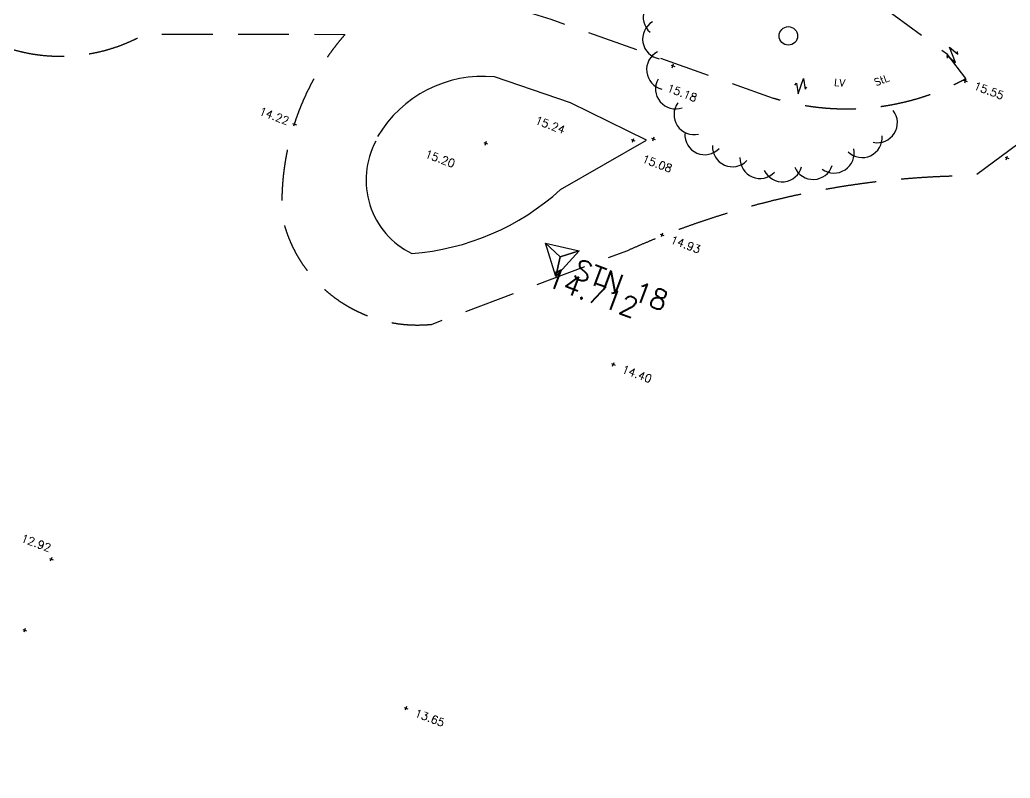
# Model space of a CAD drawing. Header units: millimetres. Extents: x 521005098 to 521837086, y 174609906 to 175681253.
# Drawn here: x 521447142 to 521496642, y 174879144 to 174917061 of the extents above; entities that cross this region are included whole.
import ezdxf
from ezdxf.enums import TextEntityAlignment as Align

# ---------------------------------------------------------------- set-up
doc = ezdxf.new("R2010")
doc.units = ezdxf.units.MM
doc.header["$LTSCALE"] = 200
doc.linetypes.add('layout$0$survey$0$DASHED', pattern=[19.05, 12.7, -6.35])
for name, color, linetype in [('layout$0$ED-ELEC', 30, 'Continuous'), ('layout$0$survey$0$CONTROL', 8, 'Continuous'), ('layout$0$survey$0$DETAIL', 8, 'Continuous'), ('layout$0$survey$0$LEVEL', 8, 'Continuous'), ('layout$0$survey$0$VEGETATION', 8, 'Continuous')]:
    doc.layers.add(name, color=color, linetype=linetype)
doc.styles.add('layout$0$ROMANS', font='Romans.shx')
doc.styles.add('layout$0$survey$0$ROMANS', font='Romans.shx')

# ---------------------------------------------------------------- blocks, each defined once
blk = doc.blocks.new('layout')
at = {"layer": 'layout$0$ED-ELEC'}
for p, q in [((521493901.6, 174914930.4), (521493608.7, 174915691.9)), ((521493608.7, 174915691.9), (521494022.1, 174915338.2)), ((521494022.1, 174915338.2), (521494008.6, 174915471.7)), ((521493488.2, 174915284.1), (521493901.6, 174914930.4)), ((521493501.7, 174915150.6), (521493488.2, 174915284.1)), ((521485882, 174913790.9), (521485959.4, 174913900.5)), ((521485959.4, 174913900.5), (521486039.2, 174913362.3)), ((521486039.2, 174913362.3), (521486317.9, 174914129.1)), ((521486317.9, 174914129.1), (521486397.7, 174913590.9)), ((521486397.7, 174913590.9), (521486475.1, 174913700.5))]:
    blk.add_line(p, q, dxfattribs=at)
at = {"layer": 'layout$0$survey$0$CONTROL', "linetype": 'Continuous'}
for p, q in [((521474151, 174905208.7), (521473417.7, 174905888.6)), ((521473417.7, 174905888.6), (521475106.5, 174905503.8)), ((521473928.8, 174904233.7), (521473417.7, 174905888.6)), ((521473417.7, 174905888.6), (521474151, 174905208.7)), ((521475106.5, 174905503.8), (521473928.8, 174904233.7)), ((521474151, 174905208.7), (521475106.5, 174905503.8)), ((521475106.5, 174905503.8), (521474151, 174905208.7)), ((521473928.8, 174904233.7), (521474151, 174905208.7)), ((521474151, 174905208.7), (521473928.8, 174904233.7))]:
    blk.add_line(p, q, dxfattribs=at)
at = {"layer": 'layout$0$survey$0$DETAIL', "linetype": 'layout$0$survey$0$DASHED', "flags": 128}
for points in [[(521548310.3, 174929560.8), (521539204, 174930462.5), (521531847.1, 174930832.5), (521526608.9, 174929508.6, 0.2916074), (521522977.1, 174926236.6), (521522117.1, 174919620.1), (521521058.1, 174918276.5), (521515641.5, 174916731.1), (521508684, 174916596.4), (521507845.4, 174919354.5), (521503478.9, 174916628.9), (521498968.8, 174912292.1), (521494892.5, 174909259.7, 0.1051563), (521477510.8, 174905516), (521467698.3, 174901819.1, -0.3790255), (521460276.2, 174907190.4, -0.1961145), (521463404.9, 174916334.7, -0.1961145)], [(521464762.9, 174917498.2), (521468064, 174918815.9), (521473676.8, 174917097), (521484800, 174913147.6, 0.1996645), (521494429.8, 174914123.6), (521493505.8, 174915320.1), (521487585.8, 174919673.5), (521482495.2, 174924894.1), (521481110.2, 174926089.7), (521481006.6, 174926028.9)], [(521380765.9, 174879144.4), (521387334.4, 174897093.8), (521390385.8, 174905477.1), (521392409.7, 174911187.3, -0.1785014), (521394051.3, 174912723, -0.1180148), (521397225.5, 174912355.2, 0.0927242), (521417507.7, 174916767.7, -0.1853897), (521428659.3, 174919520.5), (521442420.2, 174918512.1, 0.3689257), (521453376.8, 174916339.4), (521463404.9, 174916334.7)]]:
    blk.add_lwpolyline(points, format="xyb", dxfattribs=at)
at = {"layer": 'layout$0$survey$0$DETAIL', "linetype": 'Continuous', "flags": 128}
blk.add_lwpolyline([(521464936.9, 174910991.9, 0.4259717), (521466731.8, 174905382.2, 0.1681509), (521474166.4, 174908574.7), (521478457.5, 174911051.3), (521474661.5, 174912918.2), (521470859.2, 174914204, 0.2906637), (521465024.2, 174911226.2)], format="xyb", dxfattribs=at)
at = {"layer": 'layout$0$survey$0$LEVEL', "flags": 128}
for points in [[(521479748.3, 174914667.3), (521479818.1, 174914854.7)], [(521479689.5, 174914795.9), (521479876.9, 174914726.1)], [(521494308.2, 174914041.2), (521494495.6, 174913971.4)], [(521494367, 174913912.6), (521494436.8, 174914100)], [(521460777.1, 174911884.2), (521460964.5, 174911814.4)], [(521460835.9, 174911755.6), (521460905.7, 174911943)], [(521470334.6, 174910926.9), (521470522.1, 174910857.2)], [(521470393.4, 174910798.3), (521470463.2, 174910985.8)], [(521477697.9, 174911071.9), (521477885.4, 174911002.1)], [(521477756.8, 174910943.3), (521477826.5, 174911130.7)], [(521478714.7, 174911143.6), (521478902.1, 174911073.8)], [(521478773.5, 174911015), (521478843.3, 174911202.4)], [(521496384.7, 174910190.2), (521496572.1, 174910120.4)], [(521496443.5, 174910061.6), (521496513.3, 174910249)], [(521479147.7, 174906347.7), (521479335.1, 174906277.9)], [(521479206.5, 174906219.1), (521479276.3, 174906406.5)], [(521476713.6, 174899871.9), (521476901, 174899802.1)], [(521476772.4, 174899743.3), (521476842.2, 174899930.7)], [(521448622.4, 174890132.3), (521448809.9, 174890062.5)], [(521448681.3, 174890003.7), (521448751, 174890191.2)], [(521447355.7, 174886456.7), (521447425.5, 174886644.1)], [(521447296.8, 174886585.3), (521447484.3, 174886515.5)], [(521466356.1, 174882683), (521466543.5, 174882613.3)], [(521466414.9, 174882554.4), (521466484.7, 174882741.9)]]:
    blk.add_lwpolyline(points, dxfattribs=at)
at = {"layer": 'layout$0$survey$0$VEGETATION', "linetype": 'Continuous'}
blk.add_circle((521485555.1, 174916257.9), 461.5, dxfattribs=at)
for centre, start, end in [((521479301.8, 174917191.7), 89.47601, 228.74774), ((521479272.5, 174916100.1), 120.60581, 259.87754), ((521479470.9, 174914564.5), 117.01524, 256.28697), ((521479913, 174913607), 150.50936, 289.78109), ((521480838.9, 174912320.3), 143.60896, 282.88069), ((521490005.7, 174911916.9), 258.10103, 37.37276), ((521481378.5, 174911317.3), 176.76305, 316.03478), ((521489240.4, 174911171.4), 225.46053, 4.73226), ((521482759.1, 174910714.1), 176.76305, 316.03478), ((521487845.7, 174910400.5), 233.14659, 12.41832), ((521484136.8, 174910126.4), 177.5058, 316.77753), ((521485250.4, 174909962.8), 206.20257, 345.4743), ((521486792.7, 174910081.5), 202.72621, 341.99794)]:
    blk.add_arc(centre, 1000, start, end, dxfattribs=at)
at = {"layer": 'layout$0$ED-ELEC', "linetype": 'Continuous', "style": 'layout$0$ROMANS'}
for s, rotation, p in [('LV', 354.40282, (521487822.9, 174913655.6)), ('StL', 20.60097, (521489965.8, 174913645.6))]:
    blk.add_text(s, height=360, rotation=rotation, dxfattribs=at).set_placement(p, align=Align.BOTTOM_LEFT)
at = {"layer": 'layout$0$survey$0$CONTROL', "style": 'layout$0$survey$0$ROMANS'}
for s, p in [('STN 18', (521474729.2, 174904183.7)), ('14.712', (521473391.6, 174903770.6))]:
    blk.add_text(s, height=1000, rotation=339.57696, dxfattribs=at).set_placement(p)
at = {"layer": 'layout$0$survey$0$LEVEL', "style": 'layout$0$survey$0$ROMANS'}
for s, p in [('15.55', (521494788.3, 174913602.3)), ('15.18', (521479453.2, 174913491.4)), ('14.22', (521459064.9, 174912332.5)), ('15.24', (521472858.8, 174911883.1)), ('15.20', (521467357.5, 174910199.9)), ('15.08', (521478209.3, 174909952.1)), ('14.93', (521479627.8, 174905908.8)), ('14.40', (521477193.7, 174899433)), ('12.92', (521447165.1, 174890982.2)), ('13.65', (521466836.2, 174882244.2))]:
    blk.add_text(s, height=400, rotation=339.57696, dxfattribs=at).set_placement(p)

msp = doc.modelspace()

# ---------------------------------------------------------------- block references
msp.add_blockref('layout', (0, 0))

doc.saveas('drawing.dxf')
